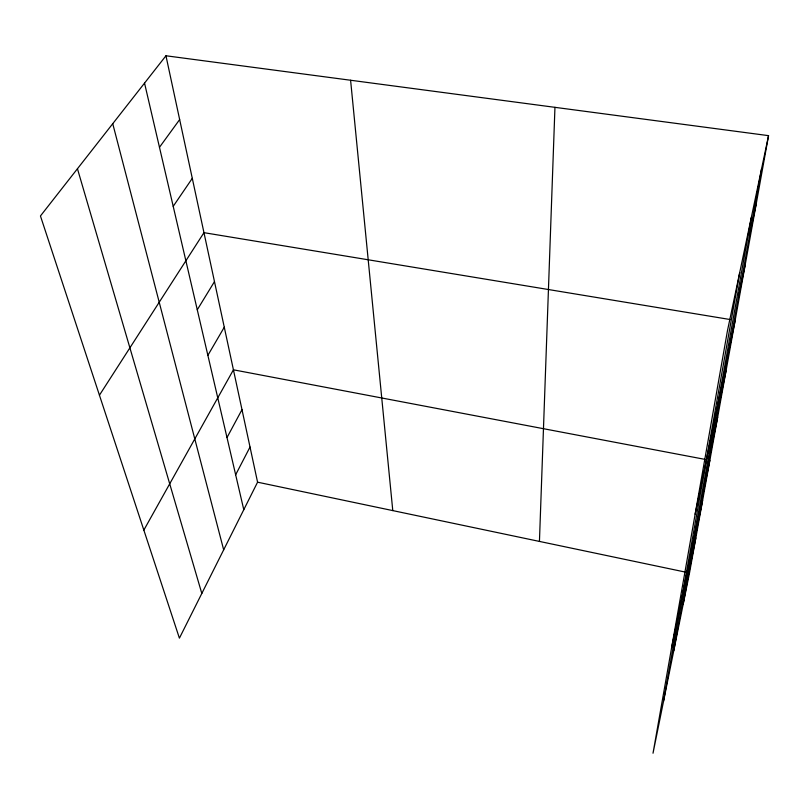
<?xml version="1.0" encoding="UTF-8"?>
<svg xmlns="http://www.w3.org/2000/svg" width="809" height="809" viewBox="0 0 809 809"><rect width="100%" height="100%" fill="white"/><g stroke="black" fill="none" stroke-linecap="round" stroke-linejoin="round"><path stroke-width="1.21" d="M539.441 541.423L554.954 107.334M663.542 701.241L739.719 272.542M673.755 650.77L751.298 217.56M683.12 604.535L761.633 168.474M768.55 135.649L689.511 572.954L653.015 753.23L727.453 330.76L768.55 135.649L165.956 55.77L40.45 215.973L179.406 638.17L257.575 482.184L165.956 55.77M671.51 648.262L709.867 460.301M696.043 532.747L702.616 500.468M689.359 569.87L695.841 537.924M719.282 403.681L726.077 370.623M710.949 449.996L717.674 417.141M695.133 514.211L735.169 320.354M749.488 235.915L756.415 202.806M738.435 297.348L745.332 264.128M235.662 474.762L250.021 447.043M227.005 437.558L241.992 409.657M143.84 530.117L233.427 369.804L704.902 459.36M207.873 355.343L224.275 327.22M197.275 309.776L214.476 281.613M99.436 395.207L203.959 232.668L730.234 319.545M173.207 206.335L192.289 178.344M159.474 147.309L179.659 119.56M257.575 482.184L685.83 572.185M77.452 168.747L201.815 593.462M112.744 123.706L223.668 549.837M144.538 83.115L243.782 509.69M350.6 80.253L392.78 510.6"/></g></svg>
